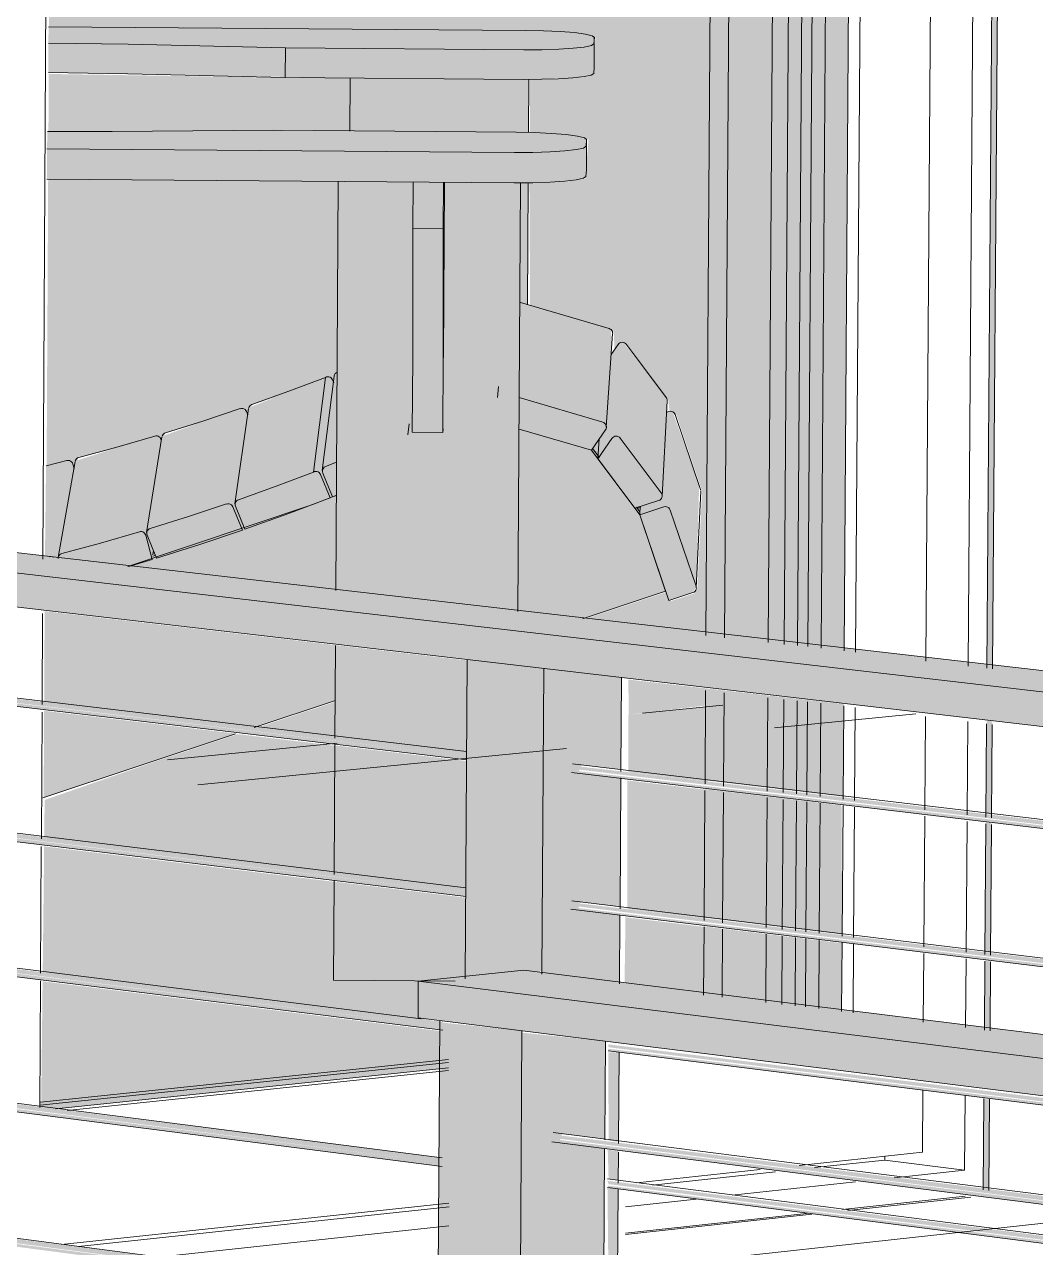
# Model space of a CAD drawing. Header units: inches. Extents: x 5690 to 5695, y -585 to 907.
# Drawn here: x 5693.16514 to 5693.19127, y -584.31044 to -584.27883 of the extents above; entities that cross this region are included whole.
import ezdxf

# ---------------------------------------------------------------- set-up
doc = ezdxf.new("R2010")
doc.units = ezdxf.units.IN
doc.header["$MEASUREMENT"] = 0
for name, color, linetype, lineweight in [('A-FLOR', 192, 'Continuous', 13), ('A-FLOR-HRAL', 11, 'Continuous', 9), ('A-GLAZ-2', 151, 'Continuous', 9), ('A-WALL', 113, 'Continuous', 13), ('I-FURN', 30, 'Continuous', 9)]:
    doc.layers.add(name, color=color, linetype=linetype, lineweight=lineweight)
doc.layers.add('A-GLAZ-1', color=151, linetype='Continuous', lineweight=13, transparency=0.75)

msp = doc.modelspace()

# ---------------------------------------------------------------- hatches: boundary and pattern name
at = {"layer": 'A-FLOR-HRAL'}
for points in [[(5693.226949, -584.301107), (5693.227197, -584.300211), (5693.14548, -584.29076), (5693.145477, -584.29162), (5693.226714, -584.30108)], [(5693.227197, -584.300211), (5693.229753, -584.299944), (5693.148007, -584.290529), (5693.145705, -584.290786), (5693.226949, -584.300182)], [(5693.176531, -584.303466), (5693.178251, -584.303318), (5693.178511, -584.303301), (5693.178561, -584.295472), (5693.176582, -584.295242), (5693.176532, -584.303302)], [(5693.470865, -584.339445), (5693.178045, -584.303272), (5693.17532, -584.303553), (5693.463917, -584.339365), (5693.469648, -584.339431)], [(5693.459857, -584.340052), (5693.463917, -584.339365), (5693.17532, -584.303553), (5693.175315, -584.304499), (5693.456713, -584.339659)], [(5693.177695, -584.352983), (5693.177998, -584.304835), (5693.175877, -584.304619), (5693.175582, -584.352627), (5693.177671, -584.352979)]]:
    msp.add_hatch(color=256, dxfattribs=at).paths.add_polyline_path(points, flags=0)
h = msp.add_hatch(color=256, dxfattribs=at)
h.paths.add_polyline_path([(5693.226233, -584.303641), (5693.226201, -584.303503), (5693.222101, -584.303064), (5693.222077, -584.303147), (5693.226201, -584.303637)], flags=0)
h.paths.add_polyline_path([(5693.219017, -584.302784), (5693.219018, -584.302651), (5693.21332, -584.302022), (5693.213296, -584.302105), (5693.218574, -584.302731)], flags=0)
h.paths.add_polyline_path([(5693.210269, -584.301745), (5693.21027, -584.301613), (5693.179494, -584.298009), (5693.17947, -584.298089), (5693.209859, -584.301697)], flags=0)
h.paths.add_polyline_path([(5693.176568, -584.297745), (5693.176569, -584.297617), (5693.148791, -584.294367), (5693.148768, -584.294445), (5693.176476, -584.297734)], flags=0)
h = msp.add_hatch(color=256, dxfattribs=at)
h.paths.add_polyline_path([(5693.226232, -584.303738), (5693.226201, -584.303637), (5693.222079, -584.303177), (5693.222135, -584.303252), (5693.226201, -584.303735)], flags=0)
h.paths.add_polyline_path([(5693.219016, -584.302881), (5693.219017, -584.302784), (5693.213305, -584.302156), (5693.213354, -584.302209), (5693.218574, -584.302829)], flags=0)
h.paths.add_polyline_path([(5693.210268, -584.301842), (5693.210269, -584.301745), (5693.179476, -584.298129), (5693.179529, -584.29819), (5693.209859, -584.301793)], flags=0)
h.paths.add_polyline_path([(5693.176567, -584.297839), (5693.176568, -584.297745), (5693.148771, -584.294473), (5693.148826, -584.294543), (5693.176281, -584.297804)], flags=0)
h = msp.add_hatch(color=256, dxfattribs=at)
h.paths.add_polyline_path([(5693.179985, -584.343411), (5693.180261, -584.343374), (5693.180238, -584.34204), (5693.179994, -584.342001), (5693.179985, -584.3434)], flags=0)
h.paths.add_polyline_path([(5693.180271, -584.341804), (5693.180238, -584.340659), (5693.180003, -584.340622), (5693.179995, -584.34176), (5693.180238, -584.341799)], flags=0)
h.paths.add_polyline_path([(5693.18028, -584.340441), (5693.180294, -584.338265), (5693.180018, -584.338222), (5693.180004, -584.340398), (5693.180238, -584.340435)], flags=0)
h.paths.add_polyline_path([(5693.180296, -584.338024), (5693.180301, -584.337146), (5693.180026, -584.337103), (5693.18002, -584.337981), (5693.180238, -584.338015)], flags=0)
h.paths.add_polyline_path([(5693.180303, -584.336922), (5693.180319, -584.334482), (5693.180043, -584.33444), (5693.180027, -584.336879), (5693.180238, -584.336912)], flags=0)
h.paths.add_polyline_path([(5693.18032, -584.334241), (5693.180324, -584.333624), (5693.180048, -584.333583), (5693.180044, -584.334199), (5693.180238, -584.334229)], flags=0)
h.paths.add_polyline_path([(5693.180326, -584.3334), (5693.180343, -584.330697), (5693.180067, -584.330656), (5693.18005, -584.333359), (5693.180238, -584.333387)], flags=0)
h.paths.add_polyline_path([(5693.180345, -584.330457), (5693.180347, -584.330101), (5693.180071, -584.330111), (5693.180069, -584.330416), (5693.180237, -584.330441)], flags=0)
h.paths.add_polyline_path([(5693.180348, -584.329877), (5693.180368, -584.326911), (5693.180092, -584.32687), (5693.180072, -584.329836), (5693.180237, -584.329861)], flags=0)
h.paths.add_polyline_path([(5693.180369, -584.32667), (5693.18037, -584.326576), (5693.180094, -584.326536), (5693.180093, -584.32663), (5693.180237, -584.326651)], flags=0)
h.paths.add_polyline_path([(5693.180371, -584.326352), (5693.180392, -584.323122), (5693.180116, -584.323083), (5693.18011, -584.326315), (5693.180268, -584.326337)], flags=0)
h.paths.add_polyline_path([(5693.180394, -584.322826), (5693.180415, -584.319521), (5693.180139, -584.319482), (5693.180118, -584.322787), (5693.180237, -584.322803)], flags=0)
h.paths.add_polyline_path([(5693.180418, -584.319091), (5693.180416, -584.315987), (5693.180162, -584.315953), (5693.180142, -584.319053), (5693.180416, -584.319091)], flags=0)
h.paths.add_polyline_path([(5693.18044, -584.315767), (5693.180416, -584.315535), (5693.180165, -584.315501), (5693.180163, -584.31573), (5693.180416, -584.315764)], flags=0)
h.paths.add_polyline_path([(5693.180443, -584.315298), (5693.180416, -584.312452), (5693.180185, -584.312422), (5693.180166, -584.315261), (5693.180416, -584.315295)], flags=0)
h.paths.add_polyline_path([(5693.180463, -584.312235), (5693.180416, -584.311737), (5693.180189, -584.311707), (5693.180236, -584.312205), (5693.180416, -584.312229)], flags=0)
h.paths.add_polyline_path([(5693.180467, -584.311503), (5693.180484, -584.308925), (5693.180207, -584.308889), (5693.180236, -584.311473), (5693.180416, -584.311497)], flags=0)
h.paths.add_polyline_path([(5693.180485, -584.308701), (5693.18049, -584.307946), (5693.180214, -584.307911), (5693.180236, -584.308669), (5693.180416, -584.308692)], flags=0)
h.paths.add_polyline_path([(5693.180492, -584.307707), (5693.180507, -584.305389), (5693.18023, -584.30539), (5693.180236, -584.307674), (5693.180415, -584.307697)], flags=0)
h.paths.add_polyline_path([(5693.180518, -584.303599), (5693.18053, -584.301852), (5693.179458, -584.30168), (5693.179466, -584.301555), (5693.179548, -584.301509), (5693.180531, -584.301629), (5693.180553, -584.298312), (5693.179481, -584.298144), (5693.179489, -584.298019), (5693.179559, -584.297972), (5693.180554, -584.29809), (5693.180569, -584.295707), (5693.178561, -584.295472), (5693.178511, -584.30335), (5693.180415, -584.303586)], flags=0)
h = msp.add_hatch(color=256, dxfattribs=at)
h.paths.add_polyline_path([(5693.226197, -584.307324), (5693.226199, -584.30719), (5693.222066, -584.306734), (5693.222042, -584.306818), (5693.225763, -584.307271)], flags=0)
h.paths.add_polyline_path([(5693.218983, -584.306445), (5693.218984, -584.306311), (5693.213288, -584.305665), (5693.213264, -584.305747), (5693.218574, -584.306395)], flags=0)
h.paths.add_polyline_path([(5693.210238, -584.305379), (5693.210239, -584.305246), (5693.179472, -584.301545), (5693.179448, -584.301625), (5693.209859, -584.305332)], flags=0)
h.paths.add_polyline_path([(5693.176546, -584.301272), (5693.176547, -584.301143), (5693.148777, -584.297806), (5693.148754, -584.297884), (5693.176281, -584.301239)], flags=0)
h = msp.add_hatch(color=256, dxfattribs=at)
h.paths.add_polyline_path([(5693.226196, -584.307421), (5693.226197, -584.307324), (5693.222045, -584.306847), (5693.2221, -584.306922), (5693.225763, -584.307369)], flags=0)
h.paths.add_polyline_path([(5693.218982, -584.306541), (5693.218983, -584.306445), (5693.213273, -584.305799), (5693.213322, -584.305851), (5693.218574, -584.306492)], flags=0)
h.paths.add_polyline_path([(5693.210237, -584.305475), (5693.210238, -584.305379), (5693.179454, -584.301665), (5693.179506, -584.301726), (5693.20986, -584.305429)], flags=0)
h.paths.add_polyline_path([(5693.176546, -584.301365), (5693.176546, -584.301272), (5693.148756, -584.297912), (5693.148812, -584.297982), (5693.176281, -584.301333)], flags=0)
h = msp.add_hatch(color=256, dxfattribs=at)
h.paths.add_polyline_path([(5693.226161, -584.311005), (5693.226163, -584.310877), (5693.222032, -584.310402), (5693.222008, -584.310486), (5693.225764, -584.310956)], flags=0)
h.paths.add_polyline_path([(5693.218949, -584.310103), (5693.218951, -584.309976), (5693.213256, -584.309305), (5693.213232, -584.309388), (5693.218575, -584.310057)], flags=0)
h.paths.add_polyline_path([(5693.208485, -584.308795), (5693.208487, -584.308668), (5693.18023, -584.305188), (5693.180234, -584.305261), (5693.20803, -584.308738)], flags=0)
h.paths.add_polyline_path([(5693.175954, -584.304726), (5693.175955, -584.304603), (5693.148762, -584.301244), (5693.148739, -584.301322), (5693.175633, -584.304685)], flags=0)
h = msp.add_hatch(color=256, dxfattribs=at)
h.paths.add_polyline_path([(5693.226161, -584.311103), (5693.226161, -584.311005), (5693.22201, -584.310515), (5693.222066, -584.31059), (5693.225764, -584.311053)], flags=0)
h.paths.add_polyline_path([(5693.218948, -584.3102), (5693.218949, -584.310103), (5693.213241, -584.309439), (5693.21329, -584.309492), (5693.218575, -584.310153)], flags=0)
h.paths.add_polyline_path([(5693.208485, -584.30889), (5693.208485, -584.308795), (5693.180229, -584.305299), (5693.180234, -584.305354), (5693.208428, -584.308883)], flags=0)
h.paths.add_polyline_path([(5693.175954, -584.304818), (5693.175954, -584.304726), (5693.148742, -584.30135), (5693.148797, -584.30142), (5693.175835, -584.304804)], flags=0)
h = msp.add_hatch(color=256, dxfattribs=at)
h.paths.add_polyline_path([(5693.226126, -584.314685), (5693.226127, -584.31455), (5693.221997, -584.314069), (5693.221973, -584.314152), (5693.225764, -584.314639)], flags=0)
h.paths.add_polyline_path([(5693.218916, -584.31376), (5693.218917, -584.313626), (5693.213224, -584.312944), (5693.2132, -584.313027), (5693.218575, -584.313717)], flags=0)
h.paths.add_polyline_path([(5693.208455, -584.312419), (5693.208456, -584.312285), (5693.180207, -584.308712), (5693.180234, -584.308799), (5693.208031, -584.312364)], flags=0)
h.paths.add_polyline_path([(5693.175933, -584.308247), (5693.175933, -584.308118), (5693.148748, -584.30468), (5693.148725, -584.304758), (5693.175633, -584.308209)], flags=0)
h = msp.add_hatch(color=256, dxfattribs=at)
h.paths.add_polyline_path([(5693.226125, -584.314782), (5693.226126, -584.314685), (5693.221976, -584.314182), (5693.222031, -584.314256), (5693.225764, -584.314735)], flags=0)
h.paths.add_polyline_path([(5693.218915, -584.313856), (5693.218916, -584.31376), (5693.213209, -584.313078), (5693.213258, -584.31313), (5693.218575, -584.313813)], flags=0)
h.paths.add_polyline_path([(5693.208454, -584.312514), (5693.208455, -584.312419), (5693.180206, -584.308834), (5693.180234, -584.308892), (5693.208031, -584.312459)], flags=0)
h.paths.add_polyline_path([(5693.175932, -584.30834), (5693.175933, -584.308247), (5693.148735, -584.30481), (5693.148783, -584.304855), (5693.175633, -584.308301)], flags=0)
h = msp.add_hatch(color=256, dxfattribs=at)
h.paths.add_polyline_path([(5693.17964, -584.356158), (5693.179824, -584.356131), (5693.179826, -584.355805), (5693.179643, -584.355773), (5693.179642, -584.355856)], flags=0)
h.paths.add_polyline_path([(5693.177933, -584.315169), (5693.178937, -584.315262), (5693.178937, -584.315143), (5693.179011, -584.315076), (5693.178366, -584.314988), (5693.180087, -584.31522), (5693.18011, -584.311669), (5693.178961, -584.311474), (5693.178961, -584.311356), (5693.179036, -584.311289), (5693.179115, -584.311298), (5693.180112, -584.311429), (5693.180134, -584.307876), (5693.178985, -584.307685), (5693.178986, -584.307567), (5693.17906, -584.3075), (5693.178506, -584.307428), (5693.180136, -584.307637), (5693.180152, -584.305105), (5693.177997, -584.304885), (5693.177933, -584.315162)], flags=0)
h.paths.add_polyline_path([(5693.179841, -584.353347), (5693.179842, -584.353254), (5693.178696, -584.35302), (5693.178697, -584.352903), (5693.178771, -584.352834), (5693.178793, -584.352835), (5693.179844, -584.353013), (5693.179866, -584.349484), (5693.17872, -584.349254), (5693.178721, -584.349136), (5693.178795, -584.349067), (5693.178817, -584.349068), (5693.179868, -584.349243), (5693.179891, -584.345711), (5693.178744, -584.345485), (5693.178745, -584.345367), (5693.178819, -584.345298), (5693.178841, -584.345299), (5693.179892, -584.34547), (5693.179915, -584.341937), (5693.178768, -584.341714), (5693.178769, -584.341596), (5693.178843, -584.341528), (5693.178865, -584.341529), (5693.179917, -584.341696), (5693.179939, -584.338161), (5693.178792, -584.337941), (5693.178793, -584.337823), (5693.178867, -584.337755), (5693.178889, -584.337756), (5693.179941, -584.33792), (5693.179964, -584.334382), (5693.178816, -584.334166), (5693.178817, -584.334049), (5693.178891, -584.33398), (5693.178913, -584.333981), (5693.179965, -584.334142), (5693.179988, -584.330602), (5693.17884, -584.330389), (5693.178841, -584.330272), (5693.178915, -584.330203), (5693.178937, -584.330205), (5693.17999, -584.330361), (5693.180012, -584.326819), (5693.178864, -584.32661), (5693.178865, -584.326493), (5693.178939, -584.326425), (5693.178961, -584.326426), (5693.180014, -584.326579), (5693.180037, -584.323035), (5693.178888, -584.322829), (5693.178889, -584.322712), (5693.178963, -584.322644), (5693.178985, -584.322645), (5693.180039, -584.322744), (5693.180061, -584.319248), (5693.178912, -584.319047), (5693.178913, -584.318929), (5693.178987, -584.318861), (5693.178299, -584.318764), (5693.180063, -584.319008), (5693.180086, -584.315459), (5693.177933, -584.315169), (5693.177695, -584.352983), (5693.179513, -584.353291)], flags=0)
h = msp.add_hatch(color=256, dxfattribs=at)
h.paths.add_polyline_path([(5693.464528, -584.343993), (5693.464533, -584.343819), (5693.457376, -584.342942), (5693.456905, -584.343023), (5693.463435, -584.343854)], flags=0)
h.paths.add_polyline_path([(5693.448591, -584.341964), (5693.449177, -584.341865), (5693.41828, -584.337967), (5693.418235, -584.338098), (5693.443811, -584.341355)], flags=0)
h.paths.add_polyline_path([(5693.414127, -584.337575), (5693.414131, -584.337406), (5693.371172, -584.331992), (5693.37114, -584.3321), (5693.413288, -584.337468)], flags=0)
h.paths.add_polyline_path([(5693.367237, -584.331603), (5693.367241, -584.331441), (5693.327255, -584.326399), (5693.327221, -584.326507), (5693.36662, -584.331525)], flags=0)
h.paths.add_polyline_path([(5693.323505, -584.326034), (5693.323509, -584.325877), (5693.286202, -584.321171), (5693.286165, -584.321279), (5693.323082, -584.32598)], flags=0)
h.paths.add_polyline_path([(5693.282622, -584.320827), (5693.282624, -584.320675), (5693.247742, -584.316273), (5693.247703, -584.31638), (5693.282369, -584.320795)], flags=0)
h.paths.add_polyline_path([(5693.244317, -584.315949), (5693.244319, -584.315802), (5693.211637, -584.311675), (5693.211596, -584.311782), (5693.244215, -584.315936)], flags=0)
h.paths.add_polyline_path([(5693.208356, -584.311369), (5693.208357, -584.311226), (5693.178999, -584.307542), (5693.178974, -584.307628), (5693.207923, -584.311314)], flags=0)
h = msp.add_hatch(color=256, dxfattribs=at)
h.paths.add_polyline_path([(5693.464525, -584.344118), (5693.464528, -584.343993), (5693.456776, -584.343045), (5693.456489, -584.343094), (5693.463436, -584.34398)], flags=0)
h.paths.add_polyline_path([(5693.448174, -584.342035), (5693.448591, -584.341964), (5693.418238, -584.338139), (5693.418295, -584.338227), (5693.443811, -584.341479)], flags=0)
h.paths.add_polyline_path([(5693.414124, -584.337695), (5693.414127, -584.337575), (5693.371145, -584.332145), (5693.371201, -584.332225), (5693.413288, -584.337589)], flags=0)
h.paths.add_polyline_path([(5693.367236, -584.33172), (5693.367237, -584.331603), (5693.327226, -584.326555), (5693.327282, -584.326628), (5693.36662, -584.331641)], flags=0)
h.paths.add_polyline_path([(5693.323504, -584.326146), (5693.323505, -584.326034), (5693.286173, -584.321329), (5693.286227, -584.321396), (5693.323082, -584.326093)], flags=0)
h.paths.add_polyline_path([(5693.282621, -584.320936), (5693.282622, -584.320827), (5693.247706, -584.316413), (5693.247765, -584.316494), (5693.282369, -584.320904)], flags=0)
h.paths.add_polyline_path([(5693.244316, -584.316055), (5693.244317, -584.315949), (5693.211599, -584.311813), (5693.211658, -584.311893), (5693.244215, -584.316042)], flags=0)
h.paths.add_polyline_path([(5693.208355, -584.311472), (5693.208356, -584.311369), (5693.178976, -584.307658), (5693.179036, -584.307735), (5693.207923, -584.311417)], flags=0)
h = msp.add_hatch(color=256, dxfattribs=at)
h.paths.add_polyline_path([(5693.22609, -584.318363), (5693.226092, -584.318227), (5693.221963, -584.317733), (5693.221939, -584.317817), (5693.225764, -584.31832)], flags=0)
h.paths.add_polyline_path([(5693.218882, -584.317415), (5693.218883, -584.31728), (5693.213192, -584.316581), (5693.213168, -584.316664), (5693.218584, -584.317376)], flags=0)
h.paths.add_polyline_path([(5693.208424, -584.316041), (5693.208425, -584.315907), (5693.180184, -584.312245), (5693.180234, -584.312335), (5693.208031, -584.315989)], flags=0)
h.paths.add_polyline_path([(5693.175911, -584.311767), (5693.175912, -584.311637), (5693.148733, -584.308114), (5693.14871, -584.308192), (5693.175633, -584.311731)], flags=0)
h = msp.add_hatch(color=256, dxfattribs=at)
h.paths.add_polyline_path([(5693.226089, -584.318459), (5693.22609, -584.318363), (5693.221941, -584.317846), (5693.221997, -584.317921), (5693.225765, -584.318416)], flags=0)
h.paths.add_polyline_path([(5693.218881, -584.317511), (5693.218882, -584.317415), (5693.213177, -584.316715), (5693.213226, -584.316767), (5693.218576, -584.317471)], flags=0)
h.paths.add_polyline_path([(5693.208423, -584.316135), (5693.208424, -584.316041), (5693.180184, -584.312367), (5693.180183, -584.312421), (5693.208031, -584.316084)], flags=0)
h.paths.add_polyline_path([(5693.17591, -584.311859), (5693.175911, -584.311767), (5693.148721, -584.308244), (5693.148768, -584.308289), (5693.175633, -584.311823)], flags=0)
at = {"layer": 'A-GLAZ-1'}
h = msp.add_hatch(color=256, dxfattribs=at)
h.paths.add_polyline_path([(5693.165956, -584.306857), (5693.176018, -584.305804), (5693.176021, -584.305588), (5693.165545, -584.306683), (5693.165544, -584.306804), (5693.16578, -584.306834)], flags=0)
h.paths.add_polyline_path([(5693.186257, -584.304332), (5693.186254, -584.302572), (5693.182703, -584.30214), (5693.182691, -584.303892), (5693.186254, -584.304331)], flags=0)
h.paths.add_polyline_path([(5693.18627, -584.30235), (5693.186253, -584.299009), (5693.182726, -584.29859), (5693.182704, -584.301916), (5693.186254, -584.302348)], flags=0)
h.paths.add_polyline_path([(5693.186295, -584.29879), (5693.186311, -584.296392), (5693.180749, -584.295761), (5693.180752, -584.296666), (5693.18274, -584.296434), (5693.182728, -584.298367), (5693.186253, -584.298785)], flags=0)
h.paths.add_polyline_path([(5693.168565, -584.297863), (5693.172893, -584.297438), (5693.170651, -584.297171), (5693.168873, -584.297761)], flags=0)
h.paths.add_polyline_path([(5693.173204, -584.297253), (5693.173166, -584.296337), (5693.171142, -584.297008), (5693.173166, -584.297249)], flags=0)
h.paths.add_polyline_path([(5693.186321, -584.294957), (5693.186899, -584.208718), (5693.183321, -584.208827), (5693.182989, -584.258849), (5693.165886, -584.260041), (5693.165779, -584.278894), (5693.179378, -584.279048), (5693.17966, -584.279085), (5693.179895, -584.27917), (5693.179814, -584.280145), (5693.179344, -584.280217), (5693.178208, -584.280257), (5693.178209, -584.28163), (5693.179188, -584.281685), (5693.179477, -584.281723), (5693.179717, -584.281813), (5693.179634, -584.282816), (5693.179152, -584.282891), (5693.178191, -584.282933), (5693.178209, -584.28609), (5693.18035, -584.286749), (5693.18037, -584.286807), (5693.180391, -584.28728), (5693.180593, -584.287054), (5693.180699, -584.28708), (5693.18072, -584.287102), (5693.181782, -584.288544), (5693.181811, -584.288848), (5693.181923, -584.28885), (5693.181988, -584.288923), (5693.18265, -584.290887), (5693.18253, -584.293397), (5693.182464, -584.293528), (5693.181844, -584.293733), (5693.18176, -584.293487), (5693.179611, -584.2942), (5693.186253, -584.29495)], flags=0)
h.paths.add_polyline_path([(5693.181095, -584.291437), (5693.18109, -584.291314), (5693.181025, -584.291344), (5693.181094, -584.291436)], flags=0)
h.paths.add_polyline_path([(5693.181877, -584.291393), (5693.181779, -584.291307), (5693.181809, -584.29136), (5693.181873, -584.291391)], flags=0)
h.paths.add_polyline_path([(5693.16644, -584.290308), (5693.166532, -584.290039), (5693.166563, -584.290027), (5693.168642, -584.289493), (5693.168707, -584.289564), (5693.168777, -584.289403), (5693.168805, -584.289391), (5693.170731, -584.288815), (5693.170772, -584.288764), (5693.170885, -584.288815), (5693.170947, -584.288843), (5693.171013, -584.288673), (5693.17104, -584.28866), (5693.173087, -584.287973), (5693.173157, -584.288022), (5693.173218, -584.287838), (5693.17326, -584.287816), (5693.17329, -584.282896), (5693.165757, -584.282835), (5693.165717, -584.290239), (5693.166351, -584.29012), (5693.166421, -584.290238)], flags=0)
h.paths.add_polyline_path([(5693.167444, -584.281606), (5693.173574, -584.281573), (5693.173582, -584.280222), (5693.171904, -584.280209), (5693.165772, -584.280113), (5693.165764, -584.281601), (5693.166889, -584.281604)], flags=0)
h = msp.add_hatch(color=256, dxfattribs=at)
h.paths.add_polyline_path([(5693.176275, -584.303556), (5693.176656, -584.303517), (5693.176669, -584.301412), (5693.173142, -584.300981), (5693.173127, -584.303527), (5693.176198, -584.303556)], flags=0)
h.paths.add_polyline_path([(5693.17667, -584.30119), (5693.176691, -584.297881), (5693.173163, -584.297461), (5693.173143, -584.30076), (5693.176404, -584.301157)], flags=0)
h.paths.add_polyline_path([(5693.16564, -584.29881), (5693.170615, -584.297158), (5693.165652, -584.296567), (5693.165644, -584.298134)], flags=0)
h.paths.add_polyline_path([(5693.176692, -584.297658), (5693.176707, -584.295281), (5693.165666, -584.293993), (5693.165653, -584.296347), (5693.171106, -584.296995), (5693.17317, -584.296309), (5693.173164, -584.297239), (5693.176403, -584.297624)], flags=0)
h.paths.add_polyline_path([(5693.179656, -584.281981), (5693.179589, -584.282026), (5693.17959, -584.282003)], flags=0)
h.paths.add_polyline_path([(5693.179564, -584.294186), (5693.18171, -584.293474), (5693.181827, -584.293708), (5693.182414, -584.293514), (5693.182504, -584.293345), (5693.182575, -584.290736), (5693.181892, -584.288843), (5693.181794, -584.288836), (5693.181735, -584.288832), (5693.181728, -584.288482), (5693.180616, -584.287048), (5693.180502, -584.287077), (5693.180304, -584.287351), (5693.180302, -584.28672), (5693.18025, -584.286691), (5693.178145, -584.286073), (5693.17816, -584.282923), (5693.179108, -584.282882), (5693.17959, -584.282804), (5693.179651, -584.282762), (5693.179657, -584.281801), (5693.17943, -584.281716), (5693.178765, -584.281647), (5693.178173, -584.281606), (5693.178181, -584.280253), (5693.179321, -584.280213), (5693.179802, -584.280131), (5693.179851, -584.280098), (5693.179868, -584.279167), (5693.179635, -584.279082), (5693.178985, -584.279016), (5693.178092, -584.278987), (5693.165767, -584.278892), (5693.165757, -584.280084), (5693.173559, -584.280218), (5693.173534, -584.281583), (5693.169042, -584.281587), (5693.165733, -584.2816), (5693.165723, -584.282829), (5693.173249, -584.282925), (5693.173197, -584.287833), (5693.173144, -584.287946), (5693.173101, -584.288017), (5693.173007, -584.287941), (5693.172869, -584.287974), (5693.170941, -584.288737), (5693.170882, -584.288838), (5693.170785, -584.28876), (5693.170716, -584.288803), (5693.170688, -584.28877), (5693.168704, -584.28947), (5693.168663, -584.289532), (5693.16857, -584.289466), (5693.16841, -584.289499), (5693.166457, -584.290112), (5693.166395, -584.290193), (5693.166305, -584.290103), (5693.166145, -584.290126), (5693.165702, -584.290235), (5693.165674, -584.292584), (5693.177971, -584.294002)], flags=0)
h = msp.add_hatch(color=256, dxfattribs=at)
h.paths.add_polyline_path([(5693.165577, -584.306699), (5693.176057, -584.305573), (5693.176066, -584.304866), (5693.165613, -584.303558), (5693.165599, -584.304784)], flags=0)
h.paths.add_polyline_path([(5693.175506, -584.304574), (5693.175518, -584.303634), (5693.176198, -584.303556), (5693.173127, -584.303527), (5693.173143, -584.300986), (5693.165653, -584.300072), (5693.165616, -584.303338), (5693.171848, -584.304117)], flags=0)
h.paths.add_polyline_path([(5693.182729, -584.303907), (5693.182722, -584.302154), (5693.180672, -584.301904), (5693.180648, -584.30365), (5693.182709, -584.303904)], flags=0)
h.paths.add_polyline_path([(5693.182756, -584.301935), (5693.182803, -584.298615), (5693.18072, -584.298368), (5693.180717, -584.301687), (5693.182723, -584.301931)], flags=0)
h.paths.add_polyline_path([(5693.173161, -584.300767), (5693.173166, -584.29747), (5693.172893, -584.297438), (5693.168565, -584.297863), (5693.165666, -584.298872), (5693.165655, -584.299852), (5693.173145, -584.300765)], flags=0)
h.paths.add_polyline_path([(5693.182806, -584.298393), (5693.182832, -584.296462), (5693.180743, -584.296667), (5693.180742, -584.298148), (5693.182749, -584.298386)], flags=0)
at = {"layer": 'A-WALL'}
h = msp.add_hatch(color=256, dxfattribs=at)
h.paths.add_polyline_path([(5693.190061, -584.308953), (5693.190077, -584.306614), (5693.189931, -584.306595), (5693.189915, -584.308935), (5693.19006, -584.308953)], flags=0)
h.paths.add_polyline_path([(5693.19009, -584.304807), (5693.190103, -584.303043), (5693.189957, -584.303025), (5693.189944, -584.304789)], flags=0)
h.paths.add_polyline_path([(5693.190104, -584.302818), (5693.190128, -584.29947), (5693.189982, -584.299453), (5693.189958, -584.3028)], flags=0)
h.paths.add_polyline_path([(5693.19013, -584.299245), (5693.190147, -584.29684), (5693.190001, -584.296823), (5693.189984, -584.299228)], flags=0)
h.paths.add_polyline_path([(5693.190157, -584.2954), (5693.190803, -584.205017), (5693.190656, -584.205021), (5693.190011, -584.295383)], flags=0)

# ---------------------------------------------------------------- linework, layer by layer
at = {"layer": 'A-FLOR'}
for p, q in [((5693.18817, -584.296651), (5693.184525, -584.29701)), ((5693.17915, -584.297541), (5693.169625, -584.298482)), ((5693.183118, -584.310719), (5693.192275, -584.309721))]:
    msp.add_line(p, q, dxfattribs=at)
at = {"layer": 'A-FLOR-HRAL'}
for p, q in [((5693.14548, -584.29076), (5693.227197, -584.300211)), ((5693.229753, -584.299944), (5693.148007, -584.290529)), ((5693.145477, -584.29162), (5693.226949, -584.301107)), ((5693.148605, -584.2943), (5693.176568, -584.297616)), ((5693.176567, -584.297839), (5693.14858, -584.294514)), ((5693.176531, -584.30349), (5693.176582, -584.295242)), ((5693.178561, -584.295472), (5693.178511, -584.303373)), ((5693.180554, -584.298133), (5693.180569, -584.295709)), ((5693.148591, -584.297738), (5693.176547, -584.301142)), ((5693.176545, -584.301365), (5693.148565, -584.297952)), ((5693.179307, -584.297941), (5693.210269, -584.301613)), ((5693.210267, -584.301842), (5693.179281, -584.298161)), ((5693.180531, -584.301682), (5693.180553, -584.298301)), ((5693.148577, -584.301175), (5693.175392, -584.304525)), ((5693.175953, -584.304819), (5693.148551, -584.301389)), ((5693.179285, -584.301476), (5693.210238, -584.305245)), ((5693.210236, -584.305475), (5693.179258, -584.301696)), ((5693.180518, -584.303623), (5693.18053, -584.301851)), ((5693.17532, -584.303553), (5693.178045, -584.303272)), ((5693.470865, -584.339445), (5693.178045, -584.303272)), ((5693.175315, -584.304499), (5693.17532, -584.303553)), ((5693.17532, -584.303553), (5693.463917, -584.339365)), ((5693.148563, -584.30461), (5693.175933, -584.308117)), ((5693.175315, -584.304499), (5693.458809, -584.339921)), ((5693.175877, -584.30457), (5693.175582, -584.35264)), ((5693.175932, -584.30834), (5693.148536, -584.304824)), ((5693.177695, -584.352996), (5693.177998, -584.304835)), ((5693.180136, -584.307658), (5693.180152, -584.305107)), ((5693.208484, -584.30889), (5693.180228, -584.305354)), ((5693.180492, -584.30775), (5693.180507, -584.305396)), ((5693.1788, -584.307465), (5693.208356, -584.311226)), ((5693.208354, -584.311472), (5693.17877, -584.307702)), ((5693.180111, -584.311462), (5693.180134, -584.30788)), ((5693.148549, -584.308043), (5693.175911, -584.311636)), ((5693.180485, -584.30877), (5693.18049, -584.307972)), ((5693.180207, -584.308665), (5693.208455, -584.312284)), ((5693.208453, -584.312514), (5693.180206, -584.308889)), ((5693.180467, -584.311552), (5693.180484, -584.308939))]:
    msp.add_line(p, q, dxfattribs=at)
at = {"layer": 'A-GLAZ-2'}
for p, q in [((5693.190656, -584.205021), (5693.190011, -584.295471)), ((5693.189528, -584.295411), (5693.190165, -584.205714)), ((5693.189059, -584.206087), (5693.188433, -584.295282)), ((5693.183321, -584.20885), (5693.182752, -584.294625)), ((5693.183803, -584.208835), (5693.183232, -584.29468)), ((5693.183232, -584.29468), (5693.183803, -584.208835)), ((5693.184358, -584.294805), (5693.184937, -584.208793)), ((5693.184771, -584.294853), (5693.185353, -584.208775)), ((5693.185116, -584.294885), (5693.185701, -584.208762)), ((5693.185971, -584.208747), (5693.185384, -584.294909)), ((5693.185728, -584.294949), (5693.186318, -584.208736)), ((5693.186321, -584.295017), (5693.186914, -584.208717)), ((5693.186321, -584.295017), (5693.186914, -584.208717)), ((5693.186914, -584.208717), (5693.186321, -584.295017)), ((5693.186617, -584.295051), (5693.187212, -584.208708)), ((5693.16607, -584.209388), (5693.16562, -584.292652)), ((5693.165612, -584.294053), (5693.165599, -584.296406)), ((5693.182743, -584.296048), (5693.182727, -584.298457)), ((5693.183223, -584.296103), (5693.183207, -584.298514)), ((5693.183207, -584.298514), (5693.183223, -584.296103)), ((5693.184332, -584.298643), (5693.184348, -584.29623)), ((5693.184745, -584.298682), (5693.184761, -584.296278)), ((5693.18509, -584.298715), (5693.185107, -584.29631)), ((5693.185375, -584.296335), (5693.185358, -584.298741)), ((5693.185702, -584.298782), (5693.185719, -584.296375)), ((5693.186294, -584.298852), (5693.186311, -584.296444)), ((5693.186294, -584.298852), (5693.186311, -584.296444)), ((5693.186311, -584.296444), (5693.186294, -584.298852)), ((5693.18659, -584.298887), (5693.186607, -584.296479)), ((5693.165598, -584.296605), (5693.165581, -584.29988)), ((5693.188423, -584.296712), (5693.188406, -584.299124)), ((5693.1895, -584.299256), (5693.189517, -584.296842)), ((5693.190001, -584.296903), (5693.189983, -584.299318)), ((5693.182726, -584.298624), (5693.182704, -584.301984)), ((5693.183205, -584.298681), (5693.183183, -584.302043)), ((5693.183183, -584.302043), (5693.183205, -584.298681)), ((5693.184308, -584.302165), (5693.184331, -584.29881)), ((5693.184721, -584.302216), (5693.184744, -584.29886)), ((5693.185066, -584.30225), (5693.185089, -584.298893)), ((5693.185357, -584.298918), (5693.185334, -584.302276)), ((5693.185678, -584.302318), (5693.185701, -584.298959)), ((5693.18627, -584.30239), (5693.186293, -584.299019)), ((5693.18627, -584.30239), (5693.186293, -584.299019)), ((5693.186293, -584.299019), (5693.18627, -584.30239)), ((5693.186566, -584.302426), (5693.186589, -584.299055)), ((5693.188404, -584.299292), (5693.188381, -584.302669)), ((5693.189475, -584.302805), (5693.189499, -584.299425)), ((5693.189982, -584.299487), (5693.189958, -584.302868)), ((5693.165579, -584.300079), (5693.165562, -584.303351)), ((5693.182703, -584.302152), (5693.182691, -584.303913)), ((5693.183182, -584.30221), (5693.18317, -584.303972)), ((5693.18317, -584.303972), (5693.183182, -584.30221)), ((5693.184295, -584.304106), (5693.184307, -584.302343)), ((5693.184708, -584.304158), (5693.18472, -584.302393)), ((5693.185053, -584.304192), (5693.185065, -584.302427)), ((5693.185333, -584.302454), (5693.185321, -584.304219)), ((5693.185665, -584.304261), (5693.185677, -584.302476)), ((5693.186257, -584.304334), (5693.186269, -584.302548)), ((5693.186257, -584.304334), (5693.186269, -584.302548)), ((5693.186269, -584.302548), (5693.186257, -584.304334)), ((5693.186552, -584.304371), (5693.186565, -584.302594)), ((5693.18838, -584.302838), (5693.188367, -584.304617)), ((5693.189461, -584.304755), (5693.189474, -584.302974)), ((5693.189957, -584.303037), (5693.189944, -584.304819)), ((5693.165561, -584.30355), (5693.165543, -584.306818)), ((5693.165554, -584.306762), (5693.176103, -584.305658)), ((5693.176103, -584.305579), (5693.165559, -584.306682)), ((5693.165954, -584.306857), (5693.176102, -584.305795)), ((5693.165954, -584.306857), (5693.176102, -584.305795)), ((5693.176102, -584.305795), (5693.165954, -584.306857)), ((5693.166248, -584.306895), (5693.176101, -584.305863)), ((5693.188355, -584.306379), (5693.188343, -584.307975)), ((5693.189435, -584.308438), (5693.189449, -584.306519)), ((5693.189931, -584.306584), (5693.189915, -584.308947)), ((5693.188343, -584.307975), (5693.185158, -584.308317)), ((5693.185554, -584.308372), (5693.187376, -584.308177)), ((5693.187376, -584.308177), (5693.187376, -584.30808)), ((5693.187376, -584.308177), (5693.189435, -584.308438)), ((5693.184154, -584.308424), (5693.180964, -584.308767)), ((5693.181371, -584.308822), (5693.184552, -584.30848)), ((5693.187612, -584.308634), (5693.189435, -584.308438)), ((5693.183428, -584.309085), (5693.186611, -584.308742)), ((5693.189446, -584.309114), (5693.186275, -584.309458)), ((5693.176112, -584.309287), (5693.1661, -584.310362)), ((5693.166542, -584.310414), (5693.176117, -584.309386)), ((5693.180669, -584.309383), (5693.182495, -584.309186)), ((5693.185346, -584.309558), (5693.180674, -584.310064)), ((5693.168594, -584.310684), (5693.176111, -584.309874))]:
    msp.add_line(p, q, dxfattribs=at)
at = {"layer": 'A-WALL'}
for p, q in [((5693.190803, -584.205017), (5693.190157, -584.295488)), ((5693.190147, -584.29692), (5693.190129, -584.299336)), ((5693.190128, -584.299505), (5693.190104, -584.302886)), ((5693.190103, -584.303055), (5693.19009, -584.304837)), ((5693.190077, -584.306602), (5693.19006, -584.308966)), ((5693.189592, -584.309133), (5693.186421, -584.309476)), ((5693.185491, -584.309577), (5693.180675, -584.310099))]:
    msp.add_line(p, q, dxfattribs=at)
at = {"layer": 'I-FURN'}
for p, q in [((5693.178092, -584.278987), (5693.165763, -584.278892)), ((5693.171888, -584.279441), (5693.171883, -584.280205)), ((5693.171888, -584.279441), (5693.178046, -584.279489)), ((5693.179856, -584.279335), (5693.179868, -584.279167)), ((5693.179867, -584.279166), (5693.179863, -584.279929)), ((5693.179864, -584.27993), (5693.179851, -584.280098)), ((5693.179864, -584.279929), (5693.179864, -584.27993)), ((5693.178041, -584.280253), (5693.171883, -584.280205)), ((5693.17356, -584.280219), (5693.173551, -584.281587)), ((5693.178176, -584.280253), (5693.178167, -584.281627)), ((5693.177851, -584.281616), (5693.171578, -584.281567)), ((5693.179656, -584.281981), (5693.179669, -584.281806)), ((5693.179668, -584.281804), (5693.179663, -584.282584)), ((5693.165724, -584.282047), (5693.177803, -584.282142)), ((5693.179664, -584.282586), (5693.179651, -584.282762)), ((5693.179664, -584.282585), (5693.179664, -584.282586)), ((5693.177798, -584.282924), (5693.165719, -584.282829)), ((5693.17325, -584.282889), (5693.173187, -584.293458)), ((5693.175175, -584.284105), (5693.175183, -584.282904)), ((5693.17597, -584.28291), (5693.175962, -584.284111)), ((5693.17597, -584.287435), (5693.175998, -584.282911)), ((5693.177892, -584.294), (5693.177961, -584.282925)), ((5693.178159, -584.28293), (5693.178139, -584.286078)), ((5693.175962, -584.284111), (5693.175175, -584.284105)), ((5693.177961, -584.286019), (5693.18025, -584.286691)), ((5693.180339, -584.28682), (5693.180177, -584.289242)), ((5693.180342, -584.28682), (5693.180341, -584.286829)), ((5693.180299, -584.287365), (5693.180482, -584.2871)), ((5693.180691, -584.287096), (5693.181728, -584.288482)), ((5693.17292, -584.287954), (5693.172609, -584.290398)), ((5693.172838, -584.290361), (5693.173145, -584.287918)), ((5693.173101, -584.288017), (5693.173133, -584.288093)), ((5693.177366, -584.288476), (5693.177392, -584.288189)), ((5693.180086, -584.289111), (5693.177927, -584.288477)), ((5693.18175, -584.288563), (5693.181616, -584.29102)), ((5693.170583, -584.291217), (5693.170934, -584.288757)), ((5693.170882, -584.288838), (5693.170917, -584.288922)), ((5693.170936, -584.288766), (5693.170936, -584.288758)), ((5693.181727, -584.288859), (5693.181794, -584.288836)), ((5693.181957, -584.288916), (5693.182612, -584.290847)), ((5693.175049, -584.289438), (5693.17508, -584.289153)), ((5693.168301, -584.291961), (5693.168697, -584.289488)), ((5693.168698, -584.289497), (5693.168699, -584.289488)), ((5693.175949, -584.289379), (5693.175164, -584.289372)), ((5693.175949, -584.289379), (5693.175959, -584.289286)), ((5693.177922, -584.289287), (5693.179793, -584.289836)), ((5693.179793, -584.289836), (5693.177922, -584.289287)), ((5693.179793, -584.289836), (5693.180157, -584.289309)), ((5693.180323, -584.289528), (5693.179958, -584.290057)), ((5693.179958, -584.290057), (5693.179993, -584.289545)), ((5693.181594, -584.290937), (5693.180536, -584.289524)), ((5693.181041, -584.291505), (5693.179793, -584.289836)), ((5693.179824, -584.289791), (5693.179997, -584.290022)), ((5693.165703, -584.290237), (5693.166239, -584.290102)), ((5693.166011, -584.292609), (5693.166452, -584.290123)), ((5693.166395, -584.290193), (5693.166425, -584.290305)), ((5693.173207, -584.290141), (5693.172921, -584.290257)), ((5693.179958, -584.290057), (5693.180912, -584.291331)), ((5693.173044, -584.291065), (5693.172794, -584.290462)), ((5693.17285, -584.290427), (5693.173106, -584.291041)), ((5693.173106, -584.291041), (5693.173202, -584.291003)), ((5693.180912, -584.291331), (5693.181528, -584.291138)), ((5693.182616, -584.290891), (5693.1825, -584.293395)), ((5693.182612, -584.290847), (5693.182619, -584.290879)), ((5693.170779, -584.2919), (5693.17053, -584.291298)), ((5693.170594, -584.291284), (5693.170841, -584.291879)), ((5693.180957, -584.291305), (5693.181046, -584.291424)), ((5693.180988, -584.29133), (5693.181069, -584.291303)), ((5693.181046, -584.291424), (5693.181041, -584.291505)), ((5693.181042, -584.291505), (5693.181055, -584.291284)), ((5693.181661, -584.291299), (5693.181042, -584.291505)), ((5693.182496, -584.293349), (5693.181827, -584.291381)), ((5693.18171, -584.293473), (5693.181041, -584.291505)), ((5693.181042, -584.291505), (5693.181794, -584.293719)), ((5693.168443, -584.292657), (5693.168277, -584.292034)), ((5693.168312, -584.292031), (5693.168557, -584.292622)), ((5693.166014, -584.292609), (5693.166012, -584.292631)), ((5693.167837, -584.292836), (5693.168443, -584.292657)), ((5693.168457, -584.292575), (5693.168525, -584.292554)), ((5693.168462, -584.292535), (5693.16848, -584.292426)), ((5693.182502, -584.293383), (5693.182496, -584.293349)), ((5693.179559, -584.294188), (5693.18171, -584.293473)), ((5693.181794, -584.293719), (5693.182414, -584.293514)), ((5693.173178, -584.294877), (5693.173164, -584.297277)), ((5693.17108, -584.297004), (5693.173154, -584.296315)), ((5693.183189, -584.296427), (5693.181108, -584.296631)), ((5693.16562, -584.298817), (5693.170596, -584.297164)), ((5693.173226, -584.297405), (5693.16884, -584.297836)), ((5693.173163, -584.297447), (5693.173143, -584.300795)), ((5693.173142, -584.300964), (5693.173127, -584.303527)), ((5693.176275, -584.303556), (5693.173127, -584.303527))]:
    msp.add_line(p, q, dxfattribs=at)
for points in [[(5693.179868, -584.279167, 0), (5693.179811, -584.279124, 0), (5693.179635, -584.279082, 0), (5693.179353, -584.279045, 0), (5693.178985, -584.279016, 0), (5693.178554, -584.278996, 0), (5693.178092, -584.278987, 0)], [(5693.165765, -584.279315, 0), (5693.167821, -584.279347, 0), (5693.171888, -584.279441, 0)], [(5693.178046, -584.279489, 0), (5693.178512, -584.279486, 0), (5693.178946, -584.279473, 0), (5693.179321, -584.279449, 0), (5693.179609, -584.279417, 0), (5693.179791, -584.279377, 0), (5693.179856, -584.279335, 0)], [(5693.171883, -584.280205, 0), (5693.167817, -584.280111, 0), (5693.165761, -584.280079, 0)], [(5693.179851, -584.280098, 0), (5693.179786, -584.280141, 0), (5693.179604, -584.280181, 0), (5693.179316, -584.280214, 0), (5693.178941, -584.280237, 0), (5693.178507, -584.280251, 0), (5693.178041, -584.280253, 0)], [(5693.171578, -584.281567, 0), (5693.167411, -584.2816, 0), (5693.165736, -584.281601, 0)], [(5693.179669, -584.281806, 0), (5693.17961, -584.28176, 0), (5693.17943, -584.281716, 0), (5693.179142, -584.281678, 0), (5693.178765, -584.281647, 0), (5693.178324, -584.281626, 0), (5693.177851, -584.281616, 0)], [(5693.177803, -584.282142, 0), (5693.17828, -584.28214, 0), (5693.178725, -584.282126, 0), (5693.179108, -584.282101, 0), (5693.179403, -584.282067, 0), (5693.179589, -584.282026, 0), (5693.179656, -584.281981, 0)], [(5693.179651, -584.282762, 0), (5693.179584, -584.282807, 0), (5693.179398, -584.282849, 0), (5693.179103, -584.282883, 0), (5693.17872, -584.282908, 0), (5693.178275, -584.282922, 0), (5693.177798, -584.282924, 0)], [(5693.175164, -584.289372, 0), (5693.175174, -584.287427, 0), (5693.175177, -584.285635, 0), (5693.175175, -584.284105, 0)], [(5693.175962, -584.284111, 0), (5693.175964, -584.285642, 0), (5693.175959, -584.287434, 0), (5693.175949, -584.289379, 0)], [(5693.18025, -584.286691, 0), (5693.180278, -584.286703, 0), (5693.180302, -584.28672, 0), (5693.180321, -584.286743, 0), (5693.180334, -584.28677, 0), (5693.180341, -584.286799, 0)], [(5693.180482, -584.2871, 0), (5693.180502, -584.287077, 0), (5693.180527, -584.28706, 0), (5693.180555, -584.287049, 0), (5693.180586, -584.287045, 0), (5693.180616, -584.287048, 0), (5693.180645, -584.287058, 0), (5693.18067, -584.287074, 0), (5693.180691, -584.287096, 0)], [(5693.17102, -584.288655, 0), (5693.171973, -584.288313, 0), (5693.17292, -584.287954, 0)], [(5693.17292, -584.287954, 0), (5693.172948, -584.287943, 0), (5693.172979, -584.287938, 0), (5693.17301, -584.287941, 0), (5693.173039, -584.287951, 0), (5693.173065, -584.287968, 0), (5693.173086, -584.28799, 0), (5693.173101, -584.288017, 0)], [(5693.173148, -584.287917, 0), (5693.173156, -584.287885, 0), (5693.173173, -584.287856, 0), (5693.173197, -584.287833, 0), (5693.173226, -584.287816, 0)], [(5693.181728, -584.288482, 0), (5693.181743, -584.288508, 0), (5693.181751, -584.288537, 0), (5693.181753, -584.288567, 0)], [(5693.168788, -584.289386, 0), (5693.169756, -584.289081, 0), (5693.170719, -584.28876, 0)], [(5693.170721, -584.288766, 0), (5693.170753, -584.288759, 0), (5693.170785, -584.28876, 0), (5693.170816, -584.28877, 0), (5693.170843, -584.288787, 0), (5693.170866, -584.28881, 0), (5693.170882, -584.288838, 0)], [(5693.170941, -584.288737, 0), (5693.170953, -584.28871, 0), (5693.170971, -584.288687, 0), (5693.170994, -584.288668, 0), (5693.17102, -584.288655, 0)], [(5693.181794, -584.288836, 0), (5693.181827, -584.28883, 0), (5693.181861, -584.288832, 0), (5693.181892, -584.288843, 0), (5693.18192, -584.288861, 0), (5693.181942, -584.288887, 0), (5693.181957, -584.288916, 0)], [(5693.180157, -584.289309, 0), (5693.180171, -584.289282, 0), (5693.180179, -584.289252, 0), (5693.180179, -584.289221, 0), (5693.180172, -584.289192, 0), (5693.180158, -584.289164, 0), (5693.180139, -584.289141, 0), (5693.180114, -584.289123, 0), (5693.180086, -584.289111, 0)], [(5693.166547, -584.290022, 0), (5693.167532, -584.289754, 0), (5693.168512, -584.28947, 0)], [(5693.168512, -584.28947, 0), (5693.168541, -584.289464, 0), (5693.16857, -584.289466, 0), (5693.168599, -584.289474, 0), (5693.168624, -584.289488, 0), (5693.168646, -584.289508, 0), (5693.168663, -584.289532, 0), (5693.168673, -584.289559, 0)], [(5693.168704, -584.289467, 0), (5693.168717, -584.28944, 0), (5693.168736, -584.289417, 0), (5693.16876, -584.289398, 0), (5693.168788, -584.289386, 0)], [(5693.180536, -584.289524, 0), (5693.180515, -584.289502, 0), (5693.180488, -584.289485, 0), (5693.180459, -584.289475, 0), (5693.180428, -584.289472, 0), (5693.180398, -584.289476, 0), (5693.180369, -584.289487, 0), (5693.180343, -584.289505, 0), (5693.180323, -584.289528, 0)], [(5693.166239, -584.290102, 0), (5693.166272, -584.290098, 0), (5693.166305, -584.290103, 0), (5693.166336, -584.290116, 0), (5693.166362, -584.290136, 0), (5693.166382, -584.290163, 0), (5693.166395, -584.290193, 0)], [(5693.166457, -584.290112, 0), (5693.16647, -584.290081, 0), (5693.16649, -584.290055, 0), (5693.166517, -584.290035, 0), (5693.166547, -584.290022, 0)], [(5693.172609, -584.290398, 0), (5693.171643, -584.290764, 0), (5693.170671, -584.291113, 0)], [(5693.172794, -584.290462, 0), (5693.172779, -584.290435, 0), (5693.172757, -584.290412, 0), (5693.17273, -584.290395, 0), (5693.172701, -584.290384, 0), (5693.172669, -584.290381, 0), (5693.172638, -584.290386, 0), (5693.172609, -584.290398, 0)], [(5693.172921, -584.290257, 0), (5693.172891, -584.290274, 0), (5693.172867, -584.290298, 0), (5693.17285, -584.290327, 0), (5693.172841, -584.29036, 0)], [(5693.172841, -584.290362, 0), (5693.172841, -584.290394, 0), (5693.17285, -584.290427, 0)], [(5693.173211, -584.290999, 0), (5693.172566, -584.29125, 0), (5693.167816, -584.292842, 0)], [(5693.170671, -584.291113, 0), (5693.170644, -584.291126, 0), (5693.170621, -584.291145, 0), (5693.170603, -584.291169, 0), (5693.17059, -584.291196, 0), (5693.170585, -584.291225, 0), (5693.170586, -584.291255, 0), (5693.170594, -584.291284, 0)], [(5693.170841, -584.291879, 0), (5693.171947, -584.291483, 0), (5693.173044, -584.291065, 0)], [(5693.181528, -584.291138, 0), (5693.181556, -584.291126, 0), (5693.181581, -584.291107, 0), (5693.1816, -584.291083, 0), (5693.181613, -584.291055, 0), (5693.181619, -584.291025, 0), (5693.181618, -584.290994, 0), (5693.181609, -584.290964, 0), (5693.181594, -584.290937, 0)], [(5693.170364, -584.291219, 0), (5693.169382, -584.291547, 0), (5693.168394, -584.291858, 0)], [(5693.17053, -584.291298, 0), (5693.170513, -584.29127, 0), (5693.170491, -584.291247, 0), (5693.170462, -584.291229, 0), (5693.170431, -584.29122, 0), (5693.170398, -584.291218, 0), (5693.170366, -584.291225, 0)], [(5693.181827, -584.291381, 0), (5693.181812, -584.29135, 0), (5693.18179, -584.291325, 0), (5693.181761, -584.291306, 0), (5693.181729, -584.291295, 0), (5693.181695, -584.291293, 0), (5693.181661, -584.291299, 0)], [(5693.168113, -584.291943, 0), (5693.167113, -584.292233, 0), (5693.166109, -584.292506, 0)], [(5693.168277, -584.292034, 0), (5693.168266, -584.292006, 0), (5693.168249, -584.291982, 0), (5693.168227, -584.291962, 0), (5693.168201, -584.291947, 0), (5693.168172, -584.291939, 0), (5693.168142, -584.291937, 0), (5693.168113, -584.291943, 0)], [(5693.168394, -584.291858, 0), (5693.168366, -584.29187, 0), (5693.168341, -584.291889, 0), (5693.168322, -584.291913, 0), (5693.168309, -584.291941, 0), (5693.168302, -584.291971, 0), (5693.168303, -584.292001, 0), (5693.168312, -584.292031, 0)], [(5693.168557, -584.292622, 0), (5693.169672, -584.292272, 0), (5693.170779, -584.2919, 0)], [(5693.165893, -584.292601, 0), (5693.165861, -584.292588, 0), (5693.165828, -584.292584, 0), (5693.165794, -584.292588, 0)], [(5693.166109, -584.292506, 0), (5693.166077, -584.292519, 0), (5693.16605, -584.292539, 0), (5693.16603, -584.292566, 0), (5693.166016, -584.292597, 0)], [(5693.182414, -584.293514, 0), (5693.182444, -584.293499, 0), (5693.18247, -584.293477, 0), (5693.182489, -584.293449, 0), (5693.1825, -584.293417, 0), (5693.182503, -584.293396, 0)]]:
    msp.add_polyline3d(points, dxfattribs=at)

doc.saveas('drawing.dxf')
